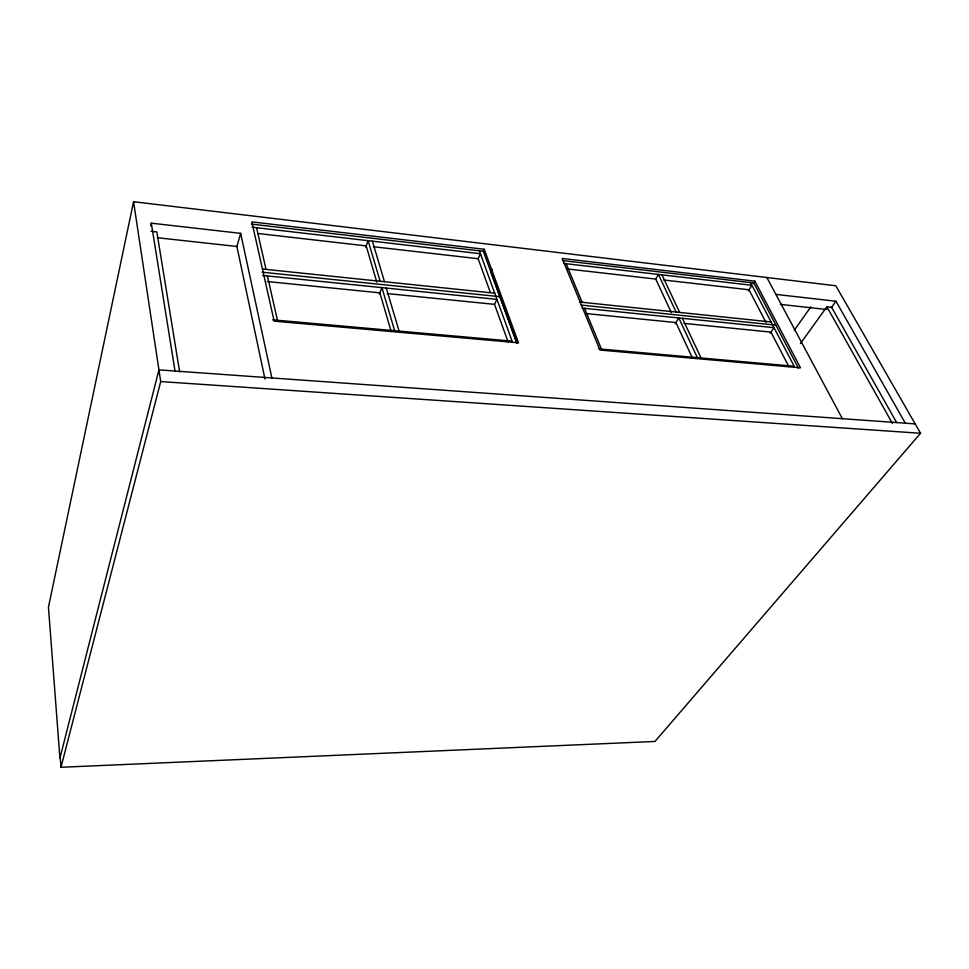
<?xml version="1.0" encoding="UTF-8"?>
<svg xmlns="http://www.w3.org/2000/svg" width="969" height="969" viewBox="0 0 969 969"><rect width="100%" height="100%" fill="white"/><g stroke="black" fill="none" stroke-linecap="round" stroke-linejoin="round"><path stroke-width="1.45" d="M60.199 757.092L60.974 767.278L654.971 741.455L920.55 433.264L835.835 285.77L133.565 201.722L48.45 607.163L59.921 758.182L158.94 369.879L915.16 423.889M150.716 225.886L151.321 223.173L240.663 233.359L271.877 377.946M60.974 767.278L160.709 381.568L133.565 201.722M264.973 379.085L236.896 246.477L240.663 233.359M365.713 247.18L368.147 240.687L380.127 281.264M379.363 294.116L381.931 287.636L394.649 330.708M490.35 292.529L478.153 258.723L480.43 253.733L252.001 227.182M491.44 268.934L490.496 270.932L516.998 343.377L483.313 251.262L484.221 249.263L251.855 221.877L274.154 321.151L518.524 342.82L484.221 249.263M492.107 269.309L490.617 271.247M508.083 341.924L494.541 304.351L496.927 299.385L262.72 275.462M671.372 312.648L655.734 279.072L658.448 274.433L676.083 312.054M675.211 323.707L678.772 317.941L697.377 357.646M748.274 290.857L751.908 285.31L563.619 263.411M753.337 283.542L754.887 281.167L562.177 258.457L599.944 350.039L800.479 367.808L754.887 281.167M770.185 333.203L774.001 327.667L581.981 308.069M794.241 330.32L810.823 306.846M800.442 343.571L826.884 306.749L831.596 307.27L896.64 422.557M831.293 307.694L835.944 301.238L905.337 423.187M160.709 381.568L920.55 433.264M272.652 319.843L512.104 341.149L479.364 250.801M598.83 348.876L794.18 366.258L772.499 324.797M267.202 281.531L379.86 292.844L391.222 331.58M387.188 293.571L494.541 304.351M586.39 313.581L675.914 322.568L692.484 358.13M684.005 323.38L770.936 332.113L788.911 366.682M262.502 269.031L494.759 293.195M579.559 302.013L771.07 321.938M262.078 272.192L499.919 296.696M581.025 305.065L775.927 325.148M780.396 304.375L826.751 309.511M157.281 237.72L236.896 246.477M150.994 231.276L156.845 231.93L179.64 371.963M775.89 294.394L835.944 301.238M257.948 233.493L366.185 245.896L376.808 282.124M373.416 246.732L478.153 258.723M568.088 269.031L655.734 279.072M663.741 279.993L749.001 289.767L765.982 322.459M251.395 224.093L483.313 251.262M562.759 260.576L753.785 282.96L798.492 368.268M826.884 306.749L892.461 423.514M766.867 277.509L842.364 418.693M750.478 282.573L772.572 324.797M661.972 274.845L679.669 312.43M682.37 318.317L701.035 357.973M566.126 263.701L582.115 302.28M584.537 308.324L601.434 349.106M372.387 241.172L384.475 281.725M386.28 288.084L399.095 331.095M256.555 227.703L266.015 269.394M267.408 275.947L277.449 320.279M151.321 223.173L175.014 371.03"/></g></svg>
